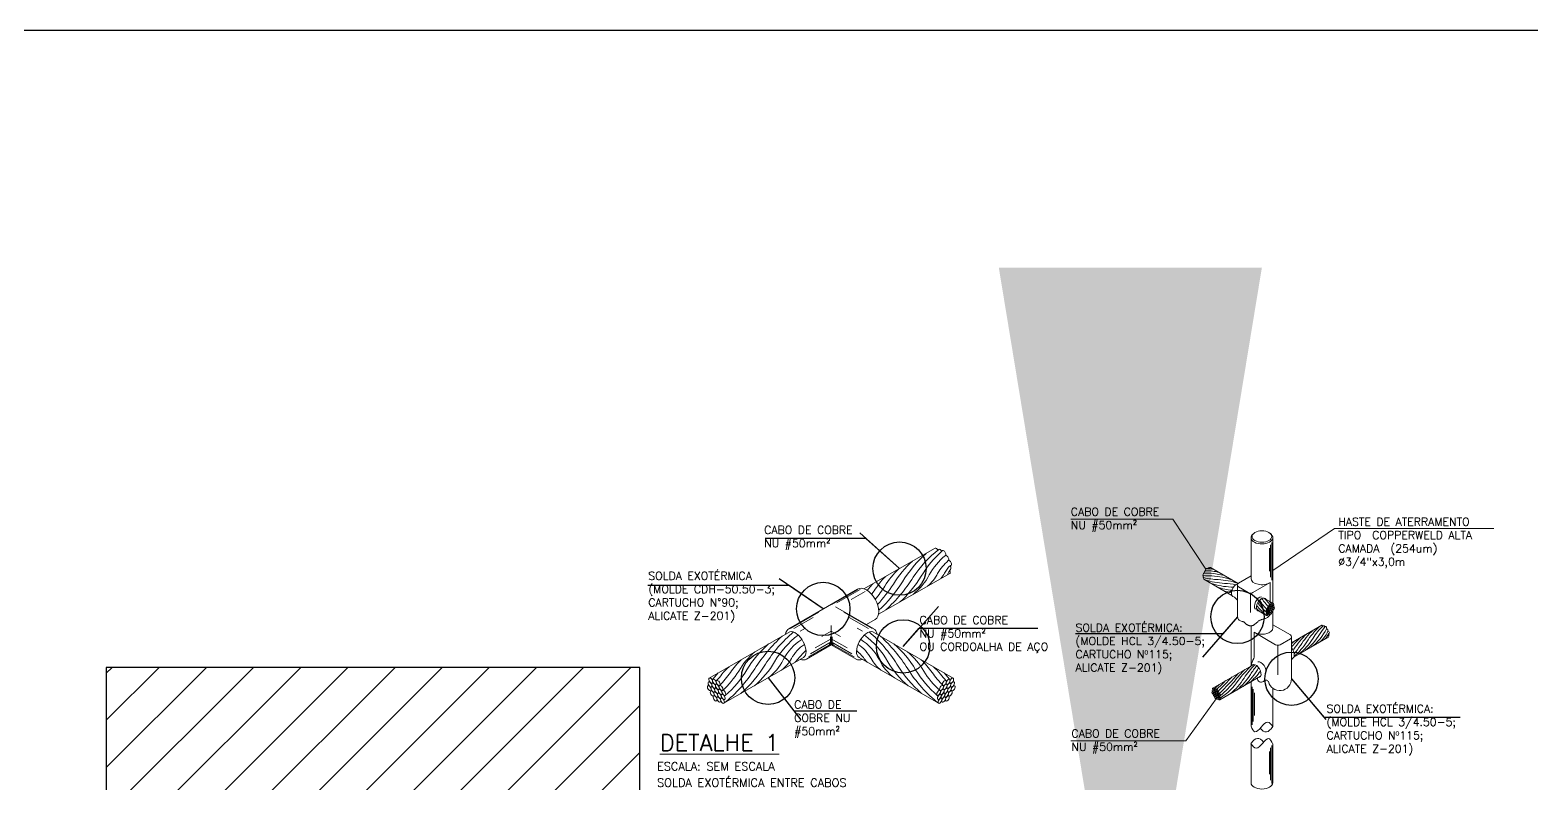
# Model space of a CAD drawing. Header units: inches. Extents: x -7660 to 802, y -193 to 3.
# Drawn here: x 656.07 to 684.23, y -83.51 to -69.36 of the extents above; entities that cross this region are included whole.
import ezdxf

# ---------------------------------------------------------------- set-up
doc = ezdxf.new("R2010")
doc.units = ezdxf.units.IN
doc.header["$MEASUREMENT"] = 0
for name, color, linetype in [('0-A INSTALAR', 10, 'Continuous'), ('0-PENA01', 1, 'Continuous'), ('C01', 1, 'Continuous'), ('C02', 2, 'Continuous'), ('COTAS', 8, 'Continuous'), ('L01', 1, 'Continuous'), ('L02', 2, 'Continuous'), ('L04', 4, 'Continuous'), ('LINHADETEXTO', 2, 'Continuous'), ('T03', 3, 'Continuous')]:
    doc.layers.add(name, color=color, linetype=linetype)
doc.styles.add('Arial', font='arial.ttf')
doc.styles.add('R140', font='romans.shx')
doc.styles.add('R80E10', font='arial.ttf')
doc.styles.get("Standard").update_dxf_attribs({"font": 'arial.ttf'})
doc.styles.add('Texto Cotas', font='romans.shx')
doc.dimstyles.new('ESCALA1-10', dxfattribs={"dimtxt": 5, "dimasz": 1, "dimexe": 2, "dimexo": 2, "dimgap": 1, "dimtad": 1, "dimdec": 0, "dimzin": 0, "dimdsep": 46, "dimtxsty": 'R80E10', "dimblk1": 'DOT', "dimblk2": 'DOT', "dimsah": 1, "dimcen": 1, "dimdle": 2, "dimclrd": 1, "dimclre": 2, "dimclrt": 256, "dimadec": 0, "dimazin": 0, "dimtfac": 1, "dimtdec": 0, "dimtix": 1, "dimtmove": 2, "dimatfit": 3, "dimldrblk": 'ORIGIN', "dimfxl": 1, "dimtolj": 1, "dimtzin": 0, "dimarcsym": 0})
doc.dimstyles.new('ISO-25', dxfattribs={"dimtxt": 2.5, "dimasz": 2.5, "dimexe": 1.25, "dimexo": 0.625, "dimtad": 1, "dimtxsty": 'Standard', "dimcen": 2.5, "dimadec": 0, "dimazin": 0, "dimtfac": 1, "dimtmove": 0, "dimatfit": 3, "dimfxl": 1, "dimarcsym": 0})

# ---------------------------------------------------------------- blocks, each defined once
blk = doc.blocks.new('_Dot')
at = {"layer": '0-PENA01', "color": 0, "lineweight": -2}
blk.add_line((-0.5, 0), (-1, 0), dxfattribs=at)
at = {"layer": '0-PENA01', "color": 0, "const_width": 0.5}
blk.add_lwpolyline([(-0.25, 0, 1), (0.25, 0, 1)], format="xyb", close=True, dxfattribs=at)
blk = doc.blocks.new('_Origin')
at = {"color": 0, "linetype": 'ByBlock', "lineweight": -2}
blk.add_line((0, 0), (-1, 0), dxfattribs=at)
blk.add_circle((0, 0), 0.5, dxfattribs=at)
blk = doc.blocks.new('dasdasdasczxcz')
at = {"transparency": 33554559}
h = blk.add_hatch(dxfattribs=at)
h.set_pattern_fill('ANSI31', color=256, scale=5, style=0)
h.paths.add_polyline_path([(208.49, -103.885), (217.19, -103.885), (217.19, -100.485), (207.19, -100.485), (207.19, -115.485), (208.49, -115.485)])
for p, q in [((217.19, -100.485), (207.19, -100.485)), ((207.19, -100.485), (207.19, -115.485)), ((217.19, -115.485), (217.19, -100.485))]:
    blk.add_line(p, q)

msp = doc.modelspace()

# ---------------------------------------------------------------- linework, layer by layer
at = {"color": 3}
msp.add_lwpolyline([(622.64596, -69.3577), (712.38487, -69.3577), (712.38487, -121.04888), (622.64596, -121.04888)], close=True, dxfattribs=at)
at = {"color": 1, "lineweight": 5}
msp.add_lwpolyline([(679.36959, -79.49835), (680.52848, -78.70928), (683.5111, -78.70928)], dxfattribs=at)
at = {"layer": 'C01', "lineweight": 5}
for p, q in [((679.30659, -79.50964), (679.30659, -79.08308)), ((679.32759, -79.62339), (679.32759, -79.01483)), ((679.34859, -79.68026), (679.34859, -78.97217)), ((679.35032, -80.13151), (679.30387, -80.07615)), ((678.98156, -82.39197), (678.98156, -81.68388)), ((679.00256, -82.33509), (679.00256, -81.72653)), ((679.02356, -82.22134), (679.02356, -81.79478)), ((679.30659, -83.3224), (679.30659, -82.89584)), ((679.32759, -83.43615), (679.32759, -82.82759)), ((679.34859, -83.49302), (679.34859, -82.78493))]:
    msp.add_line(p, q, dxfattribs=at)
for centre, radius, start, end in [((678.21403, -78.40091), 1.20081, 263.170931, 270.545922), ((678.41492, -78.19794), 1.47469, 256.63993, 267.30418), ((678.13, -80.55768), 1.00867, 78.877205, 92.40275), ((678.53501, -78.26727), 1.47469, 252.69582, 267.30418), ((678.13568, -80.42719), 0.92166, 75.514776, 91.416266), ((678.16899, -79.90801), 0.44026, 76.656065, 93.010423), ((678.18833, -80.79024), 1.18916, 68.480261, 88.210256), ((678.56997, -78.55297), 1.04423, 256.409052, 264.235542), ((678.30842, -80.85958), 1.18916, 69.826618, 88.210256), ((671.90112, -79.94301), 0.14917, 134.494938, 154.664841), ((672.72507, -80.46919), 1.01739, 140.36802, 149.079272), ((670.10836, -78.54894), 2.3446, 320.454385, 327.963315), ((678.6551, -78.33661), 1.47469, 252.69582, 267.30418), ((678.77519, -78.40594), 1.47469, 252.69582, 263.224178), ((678.89528, -78.47528), 1.47469, 252.69582, 258.127389), ((678.42851, -80.92891), 1.18916, 78.011789, 88.210256), ((678.5486, -80.99825), 1.18916, 86.040822, 88.210256), ((679.87347, -79.34308), 1.18916, 226.914569, 231.519739), ((679.99357, -79.41241), 1.18917, 218.712757, 231.519739), ((679.85301, -79.56793), 0.93397, 214.896694, 229.116995), ((678.58769, -80.36464), 0.61655, 29.597864, 30.004434), ((679.75951, -79.672), 0.74483, 211.404376, 228.595624), ((678.55594, -80.51366), 0.77771, 34.524246, 38.861212), ((680.25223, -79.28407), 1.31773, 216.771461, 223.228539), ((678.87853, -80.39782), 0.50112, 38.486485, 48.822694), ((679.76707, -79.71729), 0.61823, 216.606894, 223.393106), ((680.88608, -81.84098), 1.47469, 132.69582, 142.322188), ((681.00617, -81.77165), 1.47469, 132.69582, 147.30418), ((679.11465, -80.14059), 1.18916, 308.480261, 328.210256), ((681.12626, -81.70231), 1.47469, 132.69582, 147.30418), ((679.23474, -80.07126), 1.18916, 308.480261, 328.210256), ((681.24635, -81.63298), 1.47469, 132.69582, 147.30418), ((679.51069, -80.16666), 0.96342, 307.320544, 333.796042), ((681.03849, -81.32945), 1.07238, 132.836067, 148.369102), ((679.94858, -80.45704), 0.48591, 303.231139, 338.369897), ((676.5417, -78.09302), 4.52798, 324.883362, 327.068289), ((680.15987, -80.58), 0.27663, 309.269473, 338.159238), ((670.61238, -82.0667), 1.42873, 40.842297, 48.174343), ((680.76599, -81.91032), 1.47469, 132.69582, 135.236957), ((678.75437, -80.3486), 1.18916, 326.920735, 328.210256), ((678.99456, -80.20993), 1.18916, 310.579446, 328.210256), ((678.87446, -80.27926), 1.18916, 318.933511, 328.210256), ((679.84518, -82.44194), 1.47469, 132.69582, 144.181482), ((680.37483, -82.79661), 2.06408, 133.070364, 143.207764), ((680.0714, -82.31413), 1.47469, 134.747159, 147.30418), ((680.19149, -82.2448), 1.47469, 139.509699, 147.30418), ((680.31158, -82.17547), 1.47469, 144.80819, 147.30418), ((677.03243, -80.28605), 1.89635, 311.097473, 314.63662), ((677.00865, -80.16725), 2.03375, 310.007498, 316.542252), ((673.83879, -77.07952), 6.49838, 313.812155, 317.176152), ((673.85335, -77.20733), 6.4454, 314.390063, 319.099543), ((677.80778, -80.96234), 1.09237, 301.590659, 326.805289), ((677.12641, -80.36107), 1.95004, 310.38887, 321.352298), ((677.81961, -80.89108), 1.18916, 309.230619, 328.210256), ((677.9397, -80.82175), 1.18916, 309.230619, 328.210256), ((678.05979, -80.75241), 1.18916, 309.230619, 328.210256), ((678.17988, -80.68308), 1.18916, 309.230619, 323.78062)]:
    msp.add_arc(centre, radius, start, end, dxfattribs=at)
at = {"layer": 'C02', "lineweight": 5}
for p, q in [((678.96056, -79.64821), (678.96056, -78.88257)), ((679.36959, -80.11413), (679.36959, -78.88257)), ((678.6021, -79.96717), (678.07442, -79.66254)), ((678.72186, -79.74016), (678.20308, -79.44065)), ((678.72821, -79.73566), (678.96056, -79.60151)), ((678.70721, -79.77203), (678.70721, -80.37056)), ((678.91028, -79.91352), (678.72821, -79.80841)), ((678.95228, -79.92477), (678.95228, -80.28689)), ((678.99428, -79.91352), (679.31819, -79.72651)), ((679.31819, -79.72651), (679.31819, -80.08445)), ((679.07093, -80.23788), (679.25363, -80.34336)), ((679.19875, -80.0155), (679.38227, -80.12145)), ((679.28322, -80.30677), (679.252, -80.34495)), ((679.36959, -80.57676), (679.36959, -80.25994)), ((679.69792, -80.70864), (679.36959, -80.51908)), ((680.28542, -80.52661), (679.71892, -80.85368)), ((678.96056, -81.29152), (678.96056, -80.53974)), ((679.01772, -80.65859), (679.01772, -81.04865)), ((679.42216, -80.8921), (679.01772, -80.65859)), ((679.50616, -80.8921), (679.69792, -80.78139)), ((679.71892, -80.74501), (679.71892, -81.53042)), ((680.41438, -80.74834), (679.76219, -81.12488)), ((679.46416, -80.90335), (679.46416, -81.45621)), ((679.0105, -81.26269), (678.24507, -81.70461)), ((679.13913, -81.4846), (678.37307, -81.92689)), ((678.96056, -82.42181), (678.96056, -81.58767)), ((679.36959, -82.42782), (679.36959, -81.71042)), ((678.96056, -83.48201), (678.96056, -82.74914)), ((679.36959, -83.48201), (679.36959, -82.75156))]:
    msp.add_line(p, q, dxfattribs=at)
for points in [[(678.70721, -80.37056), (678.71555, -80.39634), (678.72607, -80.41574), (678.73824, -80.42982), (678.75149, -80.43961), (678.76527, -80.44616), (678.77905, -80.45053), (678.79226, -80.45374), (678.80435, -80.45686), (678.81491, -80.46072), (678.82402, -80.46534), (678.83191, -80.47052), (678.8388, -80.47608), (678.84492, -80.48183), (678.85047, -80.48758), (678.8557, -80.49313), (678.86081, -80.4983), (678.86599, -80.50294), (678.87127, -80.50708), (678.87661, -80.51076), (678.88199, -80.51406), (678.88741, -80.51703), (678.89282, -80.51974), (678.89822, -80.52225), (678.90358, -80.52461), (678.90889, -80.52689), (678.91417, -80.52905), (678.91945, -80.53106), (678.92476, -80.53288), (678.93012, -80.53449), (678.93557, -80.53583), (678.94114, -80.53688), (678.94685, -80.5376), (678.95273, -80.53795), (678.95878, -80.53791), (678.96497, -80.53746), (678.97131, -80.53658), (678.97778, -80.53523), (678.98437, -80.53341), (678.99107, -80.53107), (678.99787, -80.52821), (679.00476, -80.52481), (679.01174, -80.52088), (679.01882, -80.51646), (679.02601, -80.51155), (679.03332, -80.5062), (679.04075, -80.50043), (679.04831, -80.49425), (679.05601, -80.4877), (679.06386, -80.48082), (679.07189, -80.47373), (679.08016, -80.46654), (679.0887, -80.4594), (679.09755, -80.45243), (679.10676, -80.44575), (679.11636, -80.43951), (679.12641, -80.43383), (679.13692, -80.4288), (679.14786, -80.42433), (679.15916, -80.4203), (679.17077, -80.41658), (679.18262, -80.41305), (679.19466, -80.40957), (679.20683, -80.40603), (679.21907, -80.4023), (679.23133, -80.39819), (679.24363, -80.3933), (679.25596, -80.38718), (679.26837, -80.37938), (679.28085, -80.36942), (679.29344, -80.35687), (679.30614, -80.34126), (679.31898, -80.32213)], [(679.36956, -82.42729), (679.33946, -82.46764), (679.3095, -82.49757), (679.2797, -82.51709), (679.25004, -82.5262), (679.22054, -82.52488), (679.19118, -82.51315), (679.16196, -82.49101), (679.1329, -82.45845)], [(678.96013, -82.74972), (678.99023, -82.70937), (679.02019, -82.67943), (679.04999, -82.65991), (679.07965, -82.65081), (679.10915, -82.65212), (679.13851, -82.66385), (679.16773, -82.686), (679.19679, -82.71856)]]:
    msp.add_lwpolyline(points, dxfattribs=at)
for centre, radius, start, end in [((678.06778, -79.63577), 0.00708, 1.501141, 74.248826), ((678.06971, -79.59497), 0.00235, 314.432922, 49.314125), ((678.13381, -79.47338), 0.01307, 22.654766, 68.336428), ((678.16763, -79.4627), 0.01246, 28.175961, 73.702852), ((678.74921, -79.77203), 0.042, 120, 240), ((678.95228, -79.84077), 0.084, 240, 300), ((678.56752, -80.12975), 0.15297, 24.055143, 69.020917), ((679.67692, -80.74501), 0.042, 300, 60), ((680.32036, -80.54896), 0.01246, 106.297148, 151.824039), ((680.35418, -80.55964), 0.01307, 111.663572, 157.345234), ((680.42022, -80.72203), 0.00708, 105.751174, 178.498859), ((680.41828, -80.68123), 0.00235, 130.685875, 225.567078), ((678.80537, -81.08608), 0.21562, 342.041656, 9.998953), ((679.46416, -80.81935), 0.084, 240, 300), ((679.22976, -81.29756), 0.26287, 146.523596, 177.987622), ((679.7876, -81.20256), 0.07349, 120.296464, 159.147053), ((679.15097, -81.52656), 0.06877, 172.091107, 310.062184), ((679.23883, -81.60897), 0.0528, 27.183031, 145.66239), ((679.49928, -81.53314), 0.21966, 193.616571, 0.709417)]:
    msp.add_arc(centre, radius, start, end, dxfattribs=at)
for centre, major_axis, ratio, start_param, end_param in [((679.16507, -78.88257), (-0.20451, 0), 0.5774, 5.61511543, 10.11297406), ((678.07512, -79.57159), (0.01259, 0.02169), 0.5258877, 0, 3.7461103), ((678.08099, -79.60597), (0.01287, 0.02229), 0.5094834, 1.44402271, 3.2873718), ((678.08729, -79.64025), (0.01287, 0.02229), 0.5094834, 1.66152731, 3.14159265), ((678.10031, -79.52786), (0.01259, 0.02204), 0.51226396, 0, 3.14159265), ((678.12577, -79.48353), (0.01287, 0.02229), 0.5094834, 0, 3.14159265), ((678.15826, -79.47302), (0.01287, 0.02229), 0.5094834, 0, 1.65436252), ((678.19022, -79.46294), (0.01287, 0.02229), 0.5094834, 0, 1.59019637), ((679.16507, -79.64821), (-0.20451, 0), 0.5774, 0, 2.41179443), ((678.68734, -79.86831), (0.06767, 0.11721), 0.5774, 0.4782748, 3.17966389), ((679.11986, -80.11472), (-0.06767, -0.11721), 0.5774, 3.53267436, 6.11003255), ((679.15623, -80.13876), (-0.06767, -0.11721), 0.5774, 2.80802423, 6.61926962), ((680.29778, -80.5492), (-0.01287, 0.02229), 0.5094834, 4.69298894, 6.28318531), ((679.16507, -80.57676), (-0.20451, 0), 0.5774, 0.76592506, 3.14159265), ((680.32973, -80.55929), (-0.01287, 0.02229), 0.5094834, 4.62882279, 6.28318531), ((680.36223, -80.56979), (-0.01287, 0.02229), 0.5094834, 3.14159265, 6.28318531), ((680.38769, -80.61412), (-0.01259, 0.02204), 0.51226396, 3.14159265, 6.28318531), ((680.41287, -80.65785), (-0.01259, 0.02169), 0.5258877, 2.537075, 6.28318531), ((680.40071, -80.72652), (-0.01287, 0.02229), 0.5094834, 3.14159265, 4.621658), ((680.407, -80.69223), (-0.01287, 0.02229), 0.5094834, 2.99581351, 4.8391626), ((679.67678, -81.0261), (-0.06767, 0.11721), 0.5774, 3.23590938, 5.04487365), ((679.05325, -81.3861), (-0.06767, 0.11721), 0.5774, 2.823996, 6.61926962), ((679.14418, -81.3336), (-0.06767, 0.11721), 0.5774, 3.53267436, 6.11003255), ((679.16507, -83.48201), (-0.20451, 0), 0.5774, 0, 3.14159265)]:
    msp.add_ellipse(centre, major_axis=major_axis, ratio=ratio, start_param=start_param, end_param=end_param, dxfattribs=at)
for centre, major_axis, ratio in [((679.16507, -78.86157), (-0.18406, 0), 0.5774), ((679.25458, -80.25176), (0.01287, 0.02229), 0.5094834), ((679.27977, -80.20838), (0.01287, 0.02229), 0.5094834), ((679.28626, -80.24252), (0.01287, 0.02229), 0.5094834), ((679.30496, -80.1643), (0.01287, 0.02229), 0.5094834), ((679.312, -80.19795), (0.01287, 0.02229), 0.5094834), ((679.31822, -80.23243), (0.01287, 0.02229), 0.5094834), ((679.32503, -80.26552), (0.01287, 0.02229), 0.5094834), ((679.33745, -80.1538), (0.01287, 0.02229), 0.5094834), ((679.34367, -80.18829), (0.01287, 0.02229), 0.5094834), ((679.35049, -80.22137), (0.01287, 0.02229), 0.5094834), ((679.35671, -80.25585), (0.01287, 0.02229), 0.5094834), ((679.36941, -80.14371), (0.01287, 0.02229), 0.5094834), ((679.37622, -80.17679), (0.01287, 0.02229), 0.5094834), ((679.38244, -80.21128), (0.01287, 0.02229), 0.5094834), ((679.26018, -80.28675), (0.01287, 0.02229), 0.5094834), ((679.26648, -80.32103), (0.01287, 0.02229), 0.5094834), ((679.29248, -80.27701), (0.01287, 0.02229), 0.5094834), ((679.2993, -80.31009), (0.01287, 0.02229), 0.5094834), ((679.33126, -80.3), (0.01287, 0.02229), 0.5094834), ((678.24455, -81.79461), (-0.01287, 0.02229), 0.5094834), ((678.25078, -81.76012), (-0.01287, 0.02229), 0.5094834), ((678.25759, -81.72704), (-0.01287, 0.02229), 0.5094834), ((678.27029, -81.83918), (-0.01287, 0.02229), 0.5094834), ((678.27651, -81.80469), (-0.01287, 0.02229), 0.5094834), ((678.28332, -81.77161), (-0.01287, 0.02229), 0.5094834), ((678.28955, -81.73713), (-0.01287, 0.02229), 0.5094834), ((678.29574, -81.88333), (-0.01287, 0.02229), 0.5094834), ((678.30196, -81.84884), (-0.01287, 0.02229), 0.5094834), ((678.30878, -81.81576), (-0.01287, 0.02229), 0.5094834), ((678.315, -81.78127), (-0.01287, 0.02229), 0.5094834), ((678.32204, -81.74763), (-0.01287, 0.02229), 0.5094834), ((678.3277, -81.89342), (-0.01287, 0.02229), 0.5094834), ((678.33451, -81.86034), (-0.01287, 0.02229), 0.5094834), ((678.34074, -81.82585), (-0.01287, 0.02229), 0.5094834), ((678.34723, -81.79171), (-0.01287, 0.02229), 0.5094834), ((678.36052, -81.90436), (-0.01287, 0.02229), 0.5094834), ((678.36682, -81.87007), (-0.01287, 0.02229), 0.5094834), ((678.37241, -81.83509), (-0.01287, 0.02229), 0.5094834)]:
    msp.add_ellipse(centre, major_axis=major_axis, ratio=ratio, dxfattribs=at)
for points in [[(678.96056, -82.41924), (679.03457, -82.52402), (679.27321, -82.3445), (679.36962, -82.42728)], [(679.36913, -82.75776), (679.29512, -82.65299), (679.05648, -82.83251), (678.96007, -82.74973)]]:
    msp.add_spline(points, degree=3, dxfattribs=at)
at = {"layer": 'L01', "lineweight": 5}
for p, q in [((677.49191, -78.533), (675.58199, -78.533)), ((678.11441, -79.47697), (677.49191, -78.533)), ((671.70294, -79.84556), (673.03919, -79.0812)), ((671.97708, -80.31834), (673.31334, -79.55398)), ((668.8053, -81.51851), (670.31166, -80.64881)), ((673.37694, -81.51849), (671.87058, -80.64879)), ((669.07944, -81.99129), (670.56997, -81.13073)), ((673.1028, -81.99127), (671.61227, -81.13071)), ((668.87339, -81.54001), (668.97236, -81.42206)), ((673.30885, -81.53998), (673.20988, -81.42203)), ((678.30861, -81.90562), (677.7398, -82.69611)), ((677.7398, -82.69611), (675.58533, -82.69611))]:
    msp.add_line(p, q, dxfattribs=at)
for centre, radius, start, end in [((674.49115, -80.84651), 2.2262, 128.43501, 146.764214), ((673.69994, -80.58478), 1.66333, 130.687548, 150.126748), ((674.57433, -81.04532), 2.52841, 132.410188, 148.171667), ((674.5864, -80.70321), 2.11619, 131.777216, 148.843871), ((673.92957, -80.11039), 1.13146, 128.10441, 152.108449), ((673.90072, -80.03113), 0.9452, 130.647144, 149.67345), ((672.66344, -80.23762), 0.83388, 131.240259, 149.966232), ((673.32618, -80.52859), 1.43359, 132.407017, 149.112803), ((669.9849, -77.92908), 3.14207, 312.69582, 327.30418), ((671.00798, -78.54945), 2.06039, 311.43591, 329.073917), ((671.90151, -79.04092), 1.16131, 308.68972, 332.280718), ((672.48783, -79.27485), 0.659, 308.037781, 334.951246), ((672.70951, -79.27548), 0.57524, 319.49668, 331.637917), ((673.60373, -79.73484), 0.43035, 130.505682, 154.377354), ((673.66902, -79.74065), 0.42872, 142.371348, 157.484155), ((672.30846, -80.19158), 0.62292, 135.012248, 145.260961), ((669.71243, -78.06515), 3.05581, 317.33682, 326.397855), ((670.25934, -78.36291), 2.55239, 312.469529, 328.094399), ((672.30069, -83.03989), 3.14207, 132.69582, 147.30418), ((672.02624, -82.60606), 2.55239, 130.073341, 148.094399), ((671.5045, -82.06986), 1.70733, 127.26357, 149.86313), ((671.0577, -81.61714), 0.97354, 122.235912, 153.076406), ((671.12454, -81.61711), 0.97354, 26.923594, 57.764088), ((670.67774, -82.06983), 1.70733, 30.13687, 52.73643), ((670.156, -82.60604), 2.55239, 31.905601, 49.926659), ((669.88155, -83.03987), 3.14207, 32.69582, 47.30418), ((670.49828, -82.03671), 1.31366, 129.597864, 150.402136), ((671.18112, -82.35114), 1.9425, 130.658286, 149.341714), ((671.03655, -81.54395), 0.79734, 124.231702, 150.284702), ((671.56986, -82.06672), 1.42873, 131.825657, 139.157703), ((671.14569, -81.54393), 0.79734, 29.715298, 55.768298), ((671.00111, -82.35111), 1.9425, 30.658286, 49.341714), ((671.68396, -82.03669), 1.31366, 29.597864, 50.402136), ((669.87861, -82.10742), 1.06773, 131.177306, 141.513515), ((667.50285, -80.00784), 2.53372, 308.480261, 328.210256), ((667.80232, -80.3392), 1.98996, 310.883005, 329.116995), ((670.56594, -82.35424), 1.65704, 134.524246, 145.475754), ((667.71125, -79.92365), 2.52841, 311.828333, 328.171667), ((668.58564, -80.38419), 1.66333, 309.873252, 330.126748), ((669.35573, -80.76408), 0.93028, 306.303931, 333.696069), ((669.76616, -80.84964), 0.65071, 307.363135, 332.636865), ((669.97712, -80.7774), 0.62292, 314.739039, 325.260961), ((672.20512, -80.77737), 0.62292, 214.739039, 225.260961), ((672.41608, -80.84961), 0.65071, 207.363135, 232.636865), ((672.82651, -80.76405), 0.93028, 206.303931, 233.696069), ((673.5966, -80.38416), 1.66333, 209.873252, 230.126748), ((674.47099, -79.92362), 2.52841, 211.828333, 228.171667), ((674.67939, -80.00782), 2.53372, 211.789744, 231.519739), ((674.37992, -80.33918), 1.98996, 210.883005, 229.116995), ((671.6163, -82.35422), 1.65704, 34.524246, 45.475754), ((672.30363, -82.1074), 1.06773, 38.486485, 48.822694), ((667.98544, -80.65745), 1.31723, 316.606894, 323.393106), ((666.95173, -79.73439), 2.80763, 316.771461, 323.228539), ((668.00154, -80.56095), 1.58697, 311.404376, 328.595624), ((674.1807, -80.56093), 1.58697, 211.404376, 228.595624), ((675.23051, -79.73436), 2.80763, 216.771461, 223.228539), ((674.1968, -80.65743), 1.31723, 216.606894, 223.393106)]:
    msp.add_arc(centre, radius, start, end, dxfattribs=at)
for centre, major_axis, ratio, start_param, end_param in [((673.06661, -79.12869), (-0.02742, 0.04749), 0.5094834, 4.69298894, 6.28318531), ((673.1347, -79.15018), (-0.02742, 0.04749), 0.5094834, 4.62882279, 6.28318531), ((673.20393, -79.17256), (-0.02742, 0.04749), 0.5094834, 3.14159265, 6.28318531), ((673.25818, -79.26701), (-0.02683, 0.04696), 0.51226396, 3.14159265, 6.28318531), ((673.31185, -79.36018), (-0.02683, 0.04621), 0.5258877, 2.65507472, 6.28318531), ((673.28592, -79.5065), (-0.02742, 0.04749), 0.5094834, 3.14159265, 4.4941782), ((673.29934, -79.43345), (-0.02742, 0.04749), 0.5094834, 3.26273786, 4.8391626)]:
    msp.add_ellipse(centre, major_axis=major_axis, ratio=ratio, start_param=start_param, end_param=end_param, dxfattribs=at)
for centre, major_axis in [((668.80494, -81.70996), (-0.02742, 0.04749)), ((668.8182, -81.63648), (-0.02742, 0.04749)), ((668.83271, -81.566), (-0.02742, 0.04749)), ((668.88754, -81.66097), (-0.02742, 0.04749)), ((668.9008, -81.58749), (-0.02742, 0.04749)), ((668.95504, -81.68156), (-0.02742, 0.04749)), ((668.97003, -81.60987), (-0.02742, 0.04749)), ((669.0237, -81.70379), (-0.02742, 0.04749)), ((673.15854, -81.70377), (0.02742, 0.04749)), ((673.21221, -81.60985), (0.02742, 0.04749)), ((673.2272, -81.68153), (0.02742, 0.04749)), ((673.28144, -81.58747), (0.02742, 0.04749)), ((673.29469, -81.66095), (0.02742, 0.04749)), ((673.34953, -81.56597), (0.02742, 0.04749)), ((673.36404, -81.63646), (0.02742, 0.04749)), ((673.3773, -81.70994), (0.02742, 0.04749)), ((668.85977, -81.80494), (-0.02742, 0.04749)), ((668.87303, -81.73146), (-0.02742, 0.04749)), ((668.914, -81.899), (-0.02742, 0.04749)), ((668.92726, -81.82552), (-0.02742, 0.04749)), ((668.94178, -81.75504), (-0.02742, 0.04749)), ((668.9821, -81.9205), (-0.02742, 0.04749)), ((668.99661, -81.85001), (-0.02742, 0.04749)), ((669.00987, -81.77653), (-0.02742, 0.04749)), ((669.05202, -81.94381), (-0.02742, 0.04749)), ((669.06544, -81.87076), (-0.02742, 0.04749)), ((669.07737, -81.79622), (-0.02742, 0.04749)), ((673.10487, -81.7962), (0.02742, 0.04749)), ((673.1168, -81.87073), (0.02742, 0.04749)), ((673.13022, -81.94378), (0.02742, 0.04749)), ((673.17237, -81.77651), (0.02742, 0.04749)), ((673.18563, -81.84999), (0.02742, 0.04749)), ((673.20014, -81.92047), (0.02742, 0.04749)), ((673.24046, -81.75501), (0.02742, 0.04749)), ((673.25498, -81.8255), (0.02742, 0.04749)), ((673.26824, -81.89898), (0.02742, 0.04749)), ((673.30921, -81.73143), (0.02742, 0.04749)), ((673.32247, -81.80491), (0.02742, 0.04749))]:
    msp.add_ellipse(centre, major_axis=major_axis, ratio=0.5094834, dxfattribs=at)
at = {"layer": 'L02', "lineweight": 5}
for p, q in [((670.29573, -80.59231), (671.58484, -79.84803)), ((671.58239, -79.85996), (671.10139, -80.13767)), ((671.63136, -79.85367), (671.19705, -80.10441)), ((671.46657, -80.04205), (671.72862, -79.89076)), ((671.88655, -80.59231), (671.17285, -80.18025)), ((670.32537, -80.58734), (670.85817, -80.27973)), ((670.39127, -80.58734), (670.75346, -80.37823)), ((671.85691, -80.58734), (671.32411, -80.27973)), ((671.791, -80.58734), (671.42882, -80.37823)), ((671.91397, -80.41811), (671.74941, -80.51313)), ((670.50717, -80.6369), (670.60819, -80.57857)), ((670.79076, -80.9532), (671.09114, -80.77977)), ((670.91528, -80.7384), (671.09114, -80.63687)), ((671.07468, -80.90268), (671.07468, -80.74653)), ((671.09114, -80.89318), (671.09114, -80.53241)), ((671.26701, -80.7384), (671.09114, -80.63687)), ((671.39152, -80.9532), (671.09114, -80.77977)), ((671.10759, -80.90268), (671.10759, -80.74653)), ((671.67512, -80.6369), (671.57409, -80.57857)), ((670.62486, -81.16238), (671.09114, -80.89318)), ((670.66271, -81.12142), (671.09114, -80.87407)), ((671.09114, -80.84009), (670.70288, -81.06426)), ((671.05822, -80.91218), (671.05822, -80.86959)), ((671.09114, -80.84009), (671.4794, -81.06426)), ((671.51957, -81.12142), (671.09114, -80.87407)), ((671.55741, -81.16238), (671.09114, -80.89318)), ((671.12405, -80.91218), (671.12405, -80.86959))]:
    msp.add_line(p, q, dxfattribs=at)
for centre, major_axis, ratio, start_param, end_param in [((671.74941, -80.13307), (-0.16457, 0.28504), 0.57735027, 3.1415927, 6.28318521), ((670.4603, -80.87734), (-0.16457, 0.28504), 0.57735027, 6.27030604, 6.88072276), ((670.43287, -80.89318), (0.13714, -0.23753), 0.52281292, 0, 3.02021269), ((671.74941, -80.89318), (-0.13714, -0.23753), 0.52281292, 3.26228339, 6.28318531), ((671.72198, -80.87734), (0.16457, 0.28504), 0.57735027, 5.69601369, 6.29606453), ((670.4603, -80.87734), (-0.16457, 0.28504), 0.57735027, 2.55660725, 3.1415927), ((671.72198, -80.87734), (0.16457, 0.28504), 0.57735027, 3.14159256, 3.726578)]:
    msp.add_ellipse(centre, major_axis=major_axis, ratio=ratio, start_param=start_param, end_param=end_param, dxfattribs=at)

# ---------------------------------------------------------------- texts
at = {"lineweight": 5, "char_height": 0.15, "attachment_point": 1, "style": 'Texto Cotas'}
for s, insert in [('CABO DE COBRE\\PNU #50mm²', (675.58249, -78.32163)), ('HASTE DE ATERRAMENTO\\PTIPO  COPPERWELD ALTA\\PCAMADA  (254um)\\P%%C3/4"x3,0m', (680.59686, -78.50949)), ('CABO DE COBRE\\PNU #50mm²', (669.83412, -78.66322)), ('SOLDA EXOTÉRMICA\\P(MOLDE CDH-50.50-3;\\PCARTUCHO N%%D90;\\PALICATE Z-201)', (667.66119, -79.52394)), ('CABO DE COBRE\\PNU #50mm²\\POU CORDOALHA DE AÇO', (672.74733, -80.3541)), ('SOLDA EXOTÉRMICA:\\P(MOLDE HCL 3/4.50-5;\\PCARTUCHO Nº115;\\PALICATE Z-201)', (675.67092, -80.49704)), ('CABO DE\\PCOBRE NU\\P#50mm²', (670.39624, -81.94018)), ('SOLDA EXOTÉRMICA:\\P(MOLDE HCL 3/4.50-5;\\PCARTUCHO Nº115;\\PALICATE Z-201)', (680.37734, -82.01759)), ('CABO DE COBRE\\PNU #50mm²', (675.59446, -82.48277))]:
    msp.add_mtext(s, dxfattribs=dict(at, insert=insert))
at = {"layer": 'L04', "color": 1, "style": 'Arial'}
msp.add_text('DETALHE BY MAUKO', height=0.0000000005, rotation=270, dxfattribs=at).set_placement((663.27421, -79.18268))
at = {"layer": 'LINHADETEXTO', "color": 2, "lineweight": 5, "style": 'R140'}
for s, p in [('ESCALA: SEM ESCALA', (667.82475, -83.25213)), ('SOLDA EXOTÉRMICA ENTRE CABOS', (667.82475, -83.55845))]:
    msp.add_text(s, height=0.15552, dxfattribs=at).set_placement(p)
at = {"layer": 'LINHADETEXTO', "color": 3, "lineweight": 5, "insert": (667.87722, -82.57428), "char_height": 0.31104, "width": 23.0065899, "attachment_point": 1, "style": 'R140'}
msp.add_mtext('{\\LDETALHE 1}', dxfattribs=at)

# ---------------------------------------------------------------- leaders
at = {"lineweight": 5}
for points in [[(678.70721, -80.37056), (678.42942, -80.6894), (675.67092, -80.6894)], [(679.71892, -81.53042), (680.32402, -82.24849), (682.87858, -82.24849)]]:
    msp.add_leader(points, dimstyle='ESCALA1-10', override={"dimgap": 1, "dimtad": 0}, dxfattribs=at)
at = {"layer": 'COTAS', "color": 1, "lineweight": 5}
msp.add_leader([(676.69834, -88.81623), (676.69834, -88.54509), (678.78233, -88.54509)], dimstyle='ISO-25', override={"dimasz": 15, "dimtad": 0, "dimfxl": 30, "dimfxlon": 1}, dxfattribs=at)
at = {"layer": 'T03', "lineweight": 5}
for points, override in [([(672.37107, -79.46338), (671.73989, -78.89618), (669.85256, -78.89618)], {"dimtad": 0}), ([(670.94028, -80.22017), (670.30159, -79.78062), (667.65501, -79.78062)], {"dimtad": 0}), ([(672.43832, -80.92263), (672.74048, -80.58125), (674.96366, -80.58125)], {"dimtad": 0}), ([(669.90652, -81.51378), (670.38939, -82.13274), (671.56908, -82.13274)], {"dimgap": 1, "dimtad": 0})]:
    msp.add_leader(points, dimstyle='ESCALA1-10', override=override, dxfattribs=at)

# ---------------------------------------------------------------- next in the draw order: block references
at = {"layer": '0-A INSTALAR'}
msp.add_blockref('dasdasdasczxcz', (450.31042, 19.1682), dxfattribs=at)

doc.saveas('drawing.dxf')
